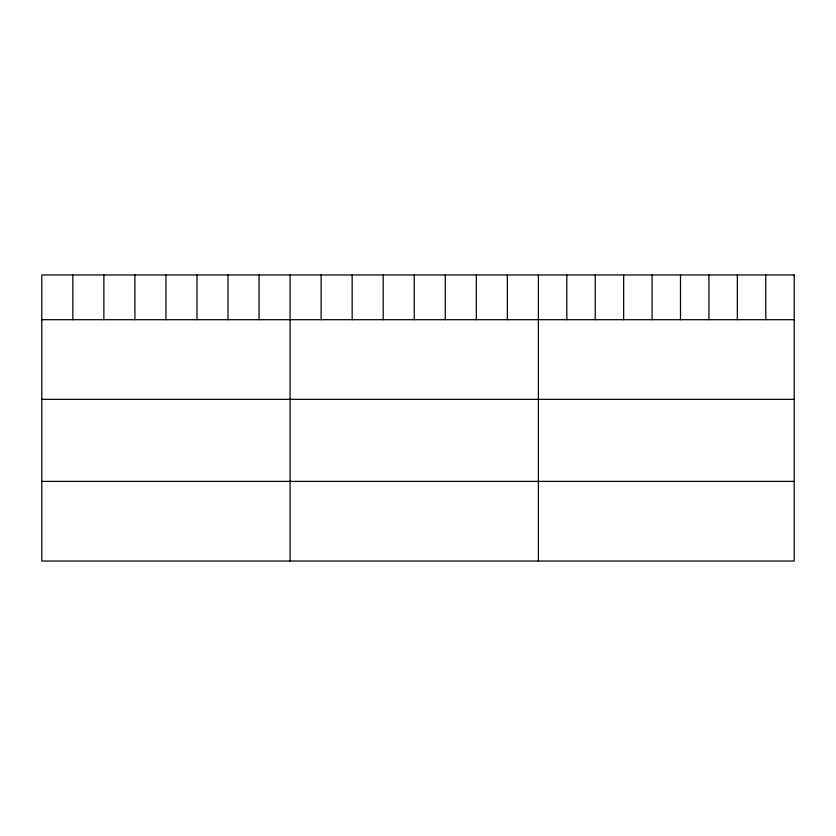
<?xml version="1.0" encoding="UTF-8"?>
<svg xmlns="http://www.w3.org/2000/svg" width="836" height="836" viewBox="0 0 836 836"><rect width="100%" height="100%" fill="white"/><g stroke="black" fill="none" stroke-linecap="round" stroke-linejoin="round"><path stroke-width="1.25" d="M41.8 319.697L794.2 319.697M41.8 399.336L794.2 399.336M41.8 481.39L794.2 481.39M765.776 274.971L765.776 319.697M737.352 274.971L737.352 319.697M708.928 274.971L708.928 319.697M680.504 274.971L680.504 319.697M652.08 274.971L652.08 319.697M623.656 274.971L623.656 319.697M595.232 274.971L595.232 319.697M566.808 274.971L566.808 319.697M538.384 274.971L538.384 561.029M507.347 274.971L507.347 319.697M476.311 274.971L476.311 319.697M445.274 274.971L445.274 319.697M414.238 274.971L414.238 319.697M383.201 274.971L383.201 319.697M352.165 274.971L352.165 319.697M321.128 274.971L321.128 319.697M290.092 274.971L290.092 561.029M259.055 274.971L259.055 319.697M228.019 274.971L228.019 319.697M196.982 274.971L196.982 319.697M165.946 274.971L165.946 319.697M134.909 274.971L134.909 319.697M103.873 274.971L103.873 319.697M72.837 274.971L72.837 319.697M794.2 274.971L41.8 274.971L41.8 561.029L794.2 561.029L794.2 274.971"/></g></svg>
